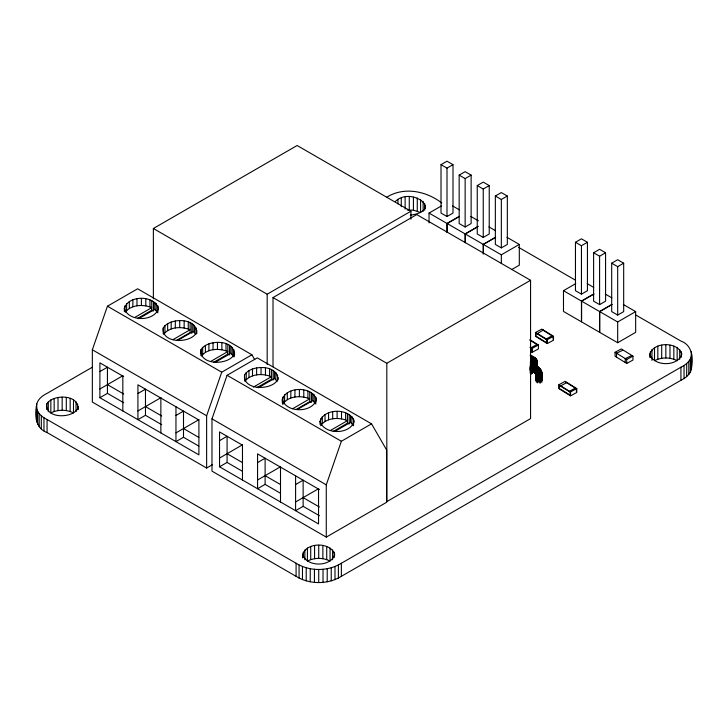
<?xml version="1.0" encoding="UTF-8"?>
<svg xmlns="http://www.w3.org/2000/svg" width="728" height="728" viewBox="0 0 728 728"><rect width="100%" height="100%" fill="white"/><g stroke="black" fill="none" stroke-linecap="round" stroke-linejoin="round"><path stroke-width="1.09" d="M534.789 365.556A3.312 1.911 -60 0 0 534.561 365.037L533.06 364.564L532.25 357.584L530.457 358.349L532.459 364.819L531.285 365.856L530.43 364.828L532.223 363.236L534.015 362.753L536.208 363.463C534.78 372.527 536.372 361.898 537.155 360.415L535.362 357.858L530.612 355.118M536.463 366.894C537.3 366.621 537.137 356.392 530.284 362.034L531.85 365.256L530.275 368.168M533.497 371.781C530.166 375.293 536.481 368.55 530.43 372.008L531.285 370.534L532.532 370.261M539.102 376.303L538.984 372.299C542.551 367.822 537.419 368.823 535.699 371.79C534.061 376.048 540.622 377.586 542.26 374.119C543.225 369.424 534.188 372.226 536.008 375.357C543.47 380.58 544.908 368.15 535.908 372.845A3.203 0.673 -38.8 0 1 535.062 372.891C531.831 371.189 535.844 364.774 538.584 367.522L539.193 369.779L537.956 372.008L534.88 372.49L530.512 370.097M542.187 380.699L542.142 373.364C536.145 379.679 535.999 370.443 530.166 369.769M541.869 382.227L541.641 371.644L541.951 372.59L540.968 373.582L536.609 374.674L535.863 374.401L536.445 372.882L533.915 370.206L536.327 375.784L537.956 374.611L537.719 373.91L536.199 371.271L534.161 369.46M539.102 382.073L538.747 374.438L537.291 371.407L537.437 370.206L535.016 368.04M635.653 314.933L680.926 341.068C691.827 344.881 693.456 357.211 691.6 367.212C691.427 373.4 686.095 377.805 680.926 380.28L341.359 576.33C327.946 584.63 309.5 584.63 296.087 576.33L47.074 432.559C36.172 428.756 34.544 416.416 36.4 406.415C36.573 400.227 41.905 395.832 47.074 393.348L92.347 367.212M36.4 419.492L36.719 417.007M532.459 370.215C532.869 372.418 528.419 376.403 532.596 372.718M691.6 354.145C691.427 360.333 686.095 364.728 680.926 367.212L341.359 563.254C327.946 571.553 309.5 571.553 296.087 563.254L47.074 419.492C41.905 417.007 36.573 412.612 36.4 406.415M537.027 365.037L537.155 360.415L530.348 356.483M535.899 380.316C534.516 372.527 540.258 372.163 529.893 368.65M535.699 371.79C534.552 373.755 536.299 373.692 534.079 372.026L535.089 372.618L538.984 372.299L540.194 371.235L540.458 369.797L537.346 367.185L535.599 368.423L534.361 370.497L535.062 372.891L535.59 373.155L538.22 370.971L537.737 366.866L538.584 367.522L537.273 366.73M536.327 382.3L536.29 373.646L534.607 372.408C539.858 359.787 540.922 376.067 533.87 371.535L536.245 374.984L537.41 373.209L541.332 370.943L535.781 373.491C536.263 375.12 542.378 373.045 541.332 370.943L541.869 375.675L542.051 373.036L541.259 372.572L536.727 373.036L535.881 374.62M529.957 369.278L535.426 372.436L537.482 371.426L538.247 369.014L530.639 364.619M537.155 360.415L536.791 365.483L536.927 361.725L536.336 360.424L533.824 359.15M541.35 371.034L539.994 368.887L541.523 372.054L540.495 369.56L536.09 372.317C534.334 377.077 540.995 368.113 538.274 376.376M531.067 363.454L533.133 362.253L534.925 362.417L535.963 363.891L534.716 365.511L536.463 358.886L530.12 355.219M537.746 372.135L537.437 370.206M530.976 359.423C533.879 357.157 538.001 359.769 537.128 363.381L535.162 365.893L535.389 364.719C534.698 362.307 531.658 363.645 530.73 365.183L534.761 362.981L535.189 361.27L535.362 357.858L532.25 357.584M534.716 365.511L533.624 364.501L533.924 357.412M46.701 404.031C44.918 418.655 71.781 418.827 77.623 408.808C79.407 394.185 52.553 394.012 46.701 404.031L46.701 409.473M124.324 308.399C128.319 294.886 154.472 294.886 158.467 308.399C154.472 321.903 128.319 321.903 124.324 308.399L124.324 311.384M163.236 327.973C161.334 343.571 189.981 343.752 196.223 333.078C198.125 317.481 169.469 317.299 163.236 327.973L163.236 333.952M200.964 349.759C199.062 365.356 227.718 365.538 233.952 354.864C235.854 339.257 207.198 339.075 200.964 349.759L200.964 355.737M244.544 374.92C242.642 390.517 271.289 390.699 277.532 380.016C279.434 364.419 250.778 364.237 244.544 374.92L244.544 380.89M282.291 399.599C286.295 386.095 312.439 386.095 316.443 399.599C312.439 413.104 286.295 413.104 282.291 399.599L282.291 402.584M320.029 421.385C324.024 407.88 350.168 407.88 354.172 421.385C350.168 434.889 324.024 434.889 320.029 421.385L320.029 424.369M302.721 554.545C306.47 541.878 330.976 541.878 334.734 554.545C330.976 567.203 306.47 567.203 302.721 554.545L302.721 557.812M395.413 201.392C410.81 186.186 444.517 210.328 410.31 215.179M649.831 354.145C653.58 341.478 678.096 341.478 681.845 354.145C678.096 366.803 653.58 366.803 649.831 354.145L649.831 357.412M534.361 370.497L534.361 372.208L535.908 372.845L535.781 373.491L534.825 370.871M537.719 373.91L536.008 375.357L535.99 374.192L538.256 372.882L541.359 373.528L542.296 374.774M534.798 366.166L534.789 364.51L533.114 363.991M530.821 362.981L533.096 361.67L535.071 361.843L536.208 363.463L535.69 366.457L535.69 364.309L534.352 364.109L534.188 364.701L535.389 364.719L535.499 365.602L535.69 364.309L534.761 362.981L534.115 364.655M537.983 370.934L538.147 372.891L539.266 373.364L539.757 375.038L539.93 383.092M539.93 376.349L539.858 372.454L541.122 370.952M541.878 372.345L540.695 373.255L540.695 382.901M537.055 372.536L535.935 374.711M532.96 372.035L530.284 373.582L531.85 370.479M212.476 464.673L206.634 468.04L92.347 402.065L92.347 349.786L107.435 306.215L137.619 288.789L251.906 354.773L254.7 359.614M206.634 468.04L206.634 415.761L221.722 372.199L251.906 354.773M211.984 418.855L227.081 375.293L257.266 357.867L371.544 423.842L386.641 449.986L386.641 502.265L326.271 537.118L211.984 471.134L211.984 418.855L326.271 484.839L326.271 537.118M326.271 484.839L341.359 441.268L371.544 423.842M539.757 375.038L541.359 376.058L541.832 374.956C541.641 368.596 535.053 366.02 530.248 363.627M534.789 364.51L535.162 365.893M534.115 368.477L534.479 367.704A3.312 1.911 -60 0 1 534.188 368.514M541.386 371.553L539.912 372.754L536.8 373.291L536.008 374.438L536.008 380.78M530.093 365.192L538.001 369.76L536.591 371.753L529.984 367.94M537.501 382.946L537.501 373.318C543.898 367.212 535.562 366.894 535.016 372.827M540.067 369.269L537.737 371.69L536.008 372.181M534.425 372.354L535.089 372.618A3.194 1.593 -53.9 0 0 537.346 371.316L538.738 367.977L530.83 363.381M535.344 373.218L536.09 372.317M540.567 369.615L535.59 373.155M542.051 373.036L541.359 373.528L541.359 381.518M538.984 372.299L537.865 370.661L530.448 366.357L531.686 364.819M125.471 312.021C131.486 304.441 143.398 304.186 151.761 307.635L134.662 317.508M163.809 334.152C169.815 326.581 181.727 326.317 190.09 329.766L172.991 339.639M201.538 355.937C207.544 348.357 219.456 348.102 227.828 351.551L210.729 361.425M245.109 381.099C251.124 373.519 263.036 373.255 271.398 376.713L253.353 387.132M282.874 404.022C288.579 395.668 301.119 395.277 309.737 398.844L292.638 408.717M320.602 425.798C326.308 417.444 338.848 417.062 347.465 420.629L330.366 430.503M538.747 374.438L536.836 376.149L535.954 373.173L533.815 370.916L534.607 372.408A3.203 1.31 -48.4 0 0 535.708 372.636L535.908 372.845M534.352 368.614L533.142 369.824A3.312 1.911 -60 0 0 533.706 369.223M541.596 372.163L539.93 373.091M533.142 363.418L531.495 364.373M533.06 369.779L533.624 369.187M530.43 370.042L530.448 370.861L532.395 370.67L531.495 371.462L530.075 371.335L531.021 371.043M530.221 367.185L539.084 372.763L540.813 370.361L541.168 371.225M538.274 382.027L538.274 376.576L539.066 375.966L539.93 376.549M530.011 367.276L530.876 366.603M537.865 370.661L537.346 371.316M530.557 362.508C532.496 360.032 537.018 360.751 536.591 364.373M534.352 364.109L531.931 365.301L532.532 364.865M533.133 371.171L530.102 372.463M533.096 371.48L530.821 372.791M533.042 371.771L530.921 373.337L530.921 369.988M531.422 373.337L532.86 372.281M531.203 373.628L532.741 372.509M530.075 366.139L531.021 365.52M541.869 373.892L541.332 373.064L539.084 372.763M537.482 371.426L539.503 369.233L538.738 367.977M386.641 197.306C403.758 186.377 426.408 191.036 441.76 202.985M530.73 371.535L531.686 370.98M153.371 298.799L153.371 228.501L297.124 145.509L410.929 211.211L410.929 219.155M137.51 318.445L151.761 310.219L153.472 310.974L153.472 301.428M138.629 318.709L154.782 309.382L154.782 302.411M441.013 164.655L447.001 161.197L452.998 164.655L452.998 213.067L447.001 216.525L441.013 213.067L441.013 164.655L447.001 168.113L452.998 164.655M99.891 371.562L107.435 367.212L107.435 393.348L123.687 402.73M459.159 175.13L465.147 171.672L471.134 175.13L471.134 223.542L465.147 226.999L459.159 223.542L459.159 175.13L465.147 178.588L471.134 175.13M176.795 340.24L190.09 332.56L190.09 322.795M177.914 340.285L193.111 331.513L193.111 324.542M99.891 388.989L122.914 375.703M153.371 228.501L267.176 294.212L410.929 211.211M273.018 366.739L273.018 297.579L416.762 214.587L530.566 280.289L530.566 418.609L386.814 501.61L386.814 363.281L530.566 280.289M123.687 376.594L99.891 362.853L99.891 397.706L107.435 393.348M429.038 222.895L429.038 213.067L441.332 205.969M477.25 185.576L483.246 182.118L489.234 185.576L489.234 233.988L483.246 237.446L477.25 233.988L477.25 185.576L483.246 189.034L489.234 185.576M137.929 393.52L145.473 389.171L145.473 415.306L161.716 424.688M429.038 213.067L447.001 223.441L459.295 216.343M447.174 232.278L447.174 223.542L459.477 216.444M495.349 196.023L501.337 192.565L507.325 196.023L507.325 244.435L501.337 247.893L495.349 244.435L495.349 196.023L501.337 199.481L507.325 196.023M213.577 362.362L227.828 354.136L229.529 354.891L229.529 345.336M215.643 362.071L230.84 353.298L230.84 346.328M137.929 410.947L160.952 397.661M145.473 415.306L137.929 419.665L137.929 384.812L198.899 420.011L198.899 454.864L99.891 397.706M447.174 223.542L465.147 233.916L478.387 226.272M465.274 242.724L465.274 233.988L477.568 226.89M175.958 415.479L183.502 411.12L183.502 437.264L198.799 446.091M465.274 233.988L483.246 244.362L495.54 237.264M483.365 253.171L483.365 244.435L495.659 237.337M175.958 432.905L198.981 419.61M257.148 387.514L271.398 379.288L271.398 369.742M258.267 387.778L274.42 378.451L274.42 371.48M183.502 437.264L175.958 441.623L175.958 406.77M483.365 244.435L501.337 254.809L519.31 244.435L519.31 265.183L511.739 269.551M219.537 440.64L227.081 436.281L227.081 462.426L242.369 471.253M575.457 242.278L581.445 238.82L587.441 242.278L587.441 290.69L581.445 294.148L575.457 290.69L575.457 242.278L581.445 245.736L587.441 242.278M296.433 409.309L309.737 401.629L311.438 402.393M297.552 409.364L312.758 400.582L312.758 393.611M219.537 458.067L242.561 444.772M242.47 480.025L242.47 445.172L219.537 431.922L219.537 466.785L227.081 462.426M593.602 252.752L599.59 249.294L605.578 252.752L605.578 301.164L599.59 304.623L593.602 301.164L593.602 252.752L599.59 256.211L605.578 252.752M257.566 462.599L265.11 458.24L265.11 484.384L280.407 493.211M563.481 290.69L581.445 301.064L581.445 321.812L563.481 311.438L563.481 290.69L575.775 283.592M611.693 263.199L617.681 259.741L623.678 263.199L623.678 311.611L617.681 315.069L611.693 311.611L611.693 263.199L617.681 266.657L623.678 263.199M333.215 431.431L347.465 423.205L349.176 423.96M335.28 431.149L350.486 422.367L350.486 415.397M257.566 480.025L280.589 466.73M581.445 301.064L593.739 293.966M581.617 301.164L599.59 311.539L599.59 332.286L581.617 321.913L581.617 301.164L593.912 294.066M265.11 484.384L257.566 488.734L257.566 453.881L319.392 489.58M295.595 484.557L303.139 480.198L303.139 506.342L319.392 515.715M599.59 311.539L611.884 304.441M623.359 304.513L635.653 311.611L635.653 332.359L617.681 342.733L599.717 332.359L599.717 311.611L612.011 304.513M531.931 365.301L533.142 364.601L532.459 364.819M295.595 501.983L318.618 488.688M533.706 364.546L530.448 366.357M533.824 364.956L536.727 363.281L536.427 365.902C538.174 361.825 534.852 358.385 531.103 357.248M599.717 311.611L617.681 321.985L635.653 311.611M303.139 506.342L295.595 510.692L295.595 475.839M537.41 373.209L535.453 373.455L540.977 370.27L539.994 368.887M535.617 332.441L541.86 329.083L553.508 336.291L553.508 340.213L547.265 343.571L535.617 336.363L535.617 332.441L547.265 339.648L547.265 343.571M543.315 329.984L537.073 333.779M530.712 347.902L536.955 344.535M547.265 339.648L553.508 336.291M530.712 347.465L532.168 348.366L538.411 344.999L538.411 348.921L532.168 352.288L530.712 351.387L531.804 351.624L531.804 348.576L529.984 347.447M615.051 352.297L621.293 348.93L632.941 356.138L632.941 360.06L626.708 363.427L615.051 356.219L615.051 352.297L626.708 359.505L626.708 363.427M558.895 384.721L565.137 381.354L576.785 388.561L576.785 392.483L570.543 395.85L558.895 388.643L558.895 384.721L570.543 391.928L570.543 395.85M626.708 359.505L632.941 356.138M570.543 391.928L576.785 388.561M533.779 363.927L535.963 363.891L535.963 366.275L536.427 363.035L535.772 362.489M73.483 399.881L73.483 412.958C66.521 409.373 57.803 409.373 50.842 412.958L50.842 399.881M677.158 347.602L677.158 360.679C670.197 357.093 661.479 357.093 654.518 360.679L654.518 347.602M330.048 548.011L330.048 561.079C323.086 557.493 314.369 557.493 307.407 561.079L307.407 548.011M530.721 358.877C533.67 356.602 537.828 359.013 537.337 362.699M534.17 359.168L530.921 359.923L530.921 364.391M531.203 359.96L532.741 359.314M531.422 360.515L534.197 359.769L536.236 360.942M531.495 371.462L532.323 371.107M530.557 373.2L531.804 372.672M537.737 371.69L538.538 371.371L538.893 369.487L538.283 367.686M537.956 372.008L538.802 371.826L539.484 370.106L539.202 368.35M407.207 210.001L413.422 210.155L420.593 212.549L420.593 199.481M530.011 370.461L530.876 370.425M534.88 372.49L535.426 372.436M452.68 205.969L459.295 209.791M470.825 216.444L478.387 220.812M488.916 226.89L495.54 230.712M507.016 237.337L519.31 244.435M587.123 283.592L593.739 287.414M605.268 294.066L611.884 297.889M518.527 247.311L575.611 280.271M530.885 357.448L535.954 360.369M530.466 358.149L532.423 359.286M532.359 363.891L538.074 367.194M273.018 297.579L386.814 363.281M107.435 306.215L221.722 372.199M227.081 375.293L341.359 441.268M92.347 349.786L206.634 415.761M107.435 384.639L123.687 394.021M145.473 406.597L161.716 415.979M183.502 428.546L198.799 437.382M227.081 453.708L242.369 462.544M265.11 475.666L280.407 484.493M303.139 497.624L319.392 507.007M219.537 466.785L318.536 523.942L318.536 489.089M542.224 329.739L552.243 335.945M529.966 339.776L538.411 344.999M529.966 340.213L538.047 345.209M565.501 382.018L575.53 388.224M536.736 366.785L540.795 371.48M536.154 367.039L539.821 370.934L541.359 376.058M538.247 369.014L539.985 370.843L540.695 373.255M535.562 367.467L539.175 371.307L540.695 376.358L538.947 375.211L537.501 376.412L536.445 372.882M538.001 369.76L539.858 372.454M535.672 369.551L534.534 368.714L534.661 369.788M536.591 371.753L537.464 372.973M350.486 422.367L353.59 425.798M312.758 400.582L315.861 404.022M274.42 378.451L276.959 381.099M230.84 353.298L233.952 356.729M193.111 331.513L195.65 334.152M154.782 309.382L157.885 312.812M538.283 367.231L539.111 367.949M540.95 370.288L539.703 368.896M538.875 367.704L539.63 368.45M535.08 369.078L537.291 371.407M539.448 368.259L540.112 369.005M536.245 370.106L536.791 370.734M538.474 371.717L539.266 373.364M536.609 372.791L536.836 381.581M530.275 369.569L530.512 370.079M540.959 371.553L541.359 373.528M538.347 368.304L538.22 370.971A3.194 1.001 -43.4 0 1 535.353 372.854M538.129 372.363L538.256 372.882M537.956 374.611L538.274 376.576M535.453 373.455L535.271 371.307M691.282 364.728L691.6 367.212M537.027 361.288L536.927 365.265L537.109 360.851M536.927 361.725L537.128 363.381M536.791 362.162L536.618 365.693L536.536 361.652M542.16 373.719L542.187 374.319M691.282 351.66L691.282 369.688M690.344 359.041L690.344 372.117M688.797 361.361L688.797 374.438M686.686 363.527L686.686 376.604M684.038 365.492L684.038 378.56M681.299 351.751L681.299 357.193M680.926 367.212L680.926 380.28M679.697 349.522L679.697 359.323M673.837 346.137L673.837 359.204M669.978 345.218L669.978 358.285M665.838 344.899L665.838 357.967M661.697 345.218L661.697 358.285M657.83 346.137L657.83 359.204M651.979 349.522L651.979 360.415M650.377 351.751L650.377 357.193M631.485 355.674L625.252 358.604L625.252 362.526M622.749 350.268L616.507 353.198L616.507 357.12M617.681 266.657L617.681 315.069M617.681 321.985L617.681 342.733M599.59 256.211L599.59 304.623M581.445 245.736L581.445 294.148M576.421 388.77L576.421 391.828M575.329 388.097L569.087 391.464M566.593 382.691L560.351 386.058M553.144 336.5L553.144 339.548M552.052 335.826L545.809 339.184M532.168 348.366L532.168 352.288M501.337 199.481L501.337 247.893M501.337 254.809L501.337 263.545M483.246 189.034L483.246 237.446M483.246 244.362L483.246 254.19M465.147 178.588L465.147 226.999M465.147 233.916L465.147 242.651M447.001 168.113L447.001 216.525M447.001 223.441L447.001 232.177M425.279 206.015L425.279 208.199M424.733 203.622L424.733 210.155M423.141 201.392L423.141 211.202M417.281 198.016L417.281 211.084M413.422 197.088L413.422 210.155M409.273 196.778L409.273 209.846M405.132 197.088L405.132 209.073M401.274 198.016L401.274 206.725M397.952 199.481L397.952 203.84M353.59 418.827L353.59 424.806M351.888 416.452L351.888 423.423M349.176 414.414L349.176 422.904M347.465 413.659L347.465 423.205M345.636 412.849L345.636 419.819M341.514 411.857L341.514 418.827M341.359 563.254L341.359 576.33M338.384 565.055L338.384 578.123M337.1 411.529L337.1 418.5M334.989 566.575L334.989 579.652M334.188 552.152L334.188 557.593M332.678 411.857L332.678 418.827M332.587 549.922L332.587 559.723M331.24 567.804L331.24 580.871M328.565 412.849L328.565 419.819M327.218 568.695L327.218 581.763M326.726 546.537L326.726 559.614M325.025 414.414L325.025 421.385M323.023 569.232L323.023 582.309M322.868 545.618L322.868 558.685M322.313 416.452L322.313 423.423M320.602 418.827L320.602 423.814M318.728 545.299L318.728 558.376M318.728 569.414L318.728 582.491M315.861 397.051L315.861 403.021M314.578 545.618L314.578 558.685M314.432 569.232L314.432 582.309M314.159 394.667L314.159 401.638M311.438 392.629L311.438 401.301M310.719 546.537L310.719 559.614M310.228 568.695L310.228 581.763M309.737 391.873L309.737 401.629M307.908 391.063L307.908 398.034M306.215 567.804L306.215 580.871M304.859 549.922L304.859 559.723M303.785 390.081L303.785 397.051M303.267 552.152L303.267 557.593M302.466 566.575L302.466 579.652M299.372 389.744L299.372 396.714M299.062 565.055L299.062 578.123M296.087 563.254L296.087 576.33M294.949 390.081L294.949 397.051M290.836 391.063L290.836 398.034M287.296 392.629L287.296 399.599M284.584 394.667L284.584 401.638M282.874 397.051L282.874 404.14M280.507 467.13L280.507 501.983M278.114 377.468L278.114 379.461M277.532 374.92L277.532 380.89M275.821 372.536L275.821 379.506M273.109 370.497L273.109 380.052M269.569 368.932L269.569 375.903M267.176 294.212L267.176 364.501M265.456 367.949L265.456 374.92M261.034 367.613L261.034 374.583M256.62 367.949L256.62 374.92M252.498 368.932L252.498 375.903M248.967 370.497L248.967 377.468M246.246 372.536L246.246 379.506M234.534 352.306L234.534 355.3M233.952 349.759L233.952 356.856M232.241 347.383L232.241 354.354M227.828 344.581L227.828 354.136M225.999 343.771L225.999 350.741M221.876 342.788L221.876 349.759M217.463 342.451L217.463 349.422M213.04 342.788L213.04 349.759M208.918 343.771L208.918 350.741M205.387 345.336L205.387 352.306M202.675 347.383L202.675 354.354M196.806 330.53L196.806 333.515M196.223 327.973L196.223 333.952M194.513 325.598L194.513 332.569M191.801 323.56L191.801 333.315M188.27 321.985L188.27 328.956M184.148 321.002L184.148 327.973M179.725 320.666L179.725 327.636M175.312 321.002L175.312 327.973M171.189 321.985L171.189 328.956M167.658 323.56L167.658 330.53M164.938 325.598L164.938 332.569M160.861 398.052L160.861 432.905M157.885 305.842L157.885 311.821M156.183 303.467L156.183 310.437M151.761 300.664L151.761 310.219M149.932 299.854L149.932 306.825M145.818 298.871L145.818 305.842M141.396 298.535L141.396 305.505M136.973 298.871L136.973 305.842M132.86 299.854L132.86 306.825M129.32 301.428L129.32 308.399M126.608 303.467L126.608 310.437M124.907 305.842L124.907 311.821M122.832 376.094L122.832 410.947M78.169 406.415L78.169 409.691M77.623 404.031L77.623 409.473M76.031 401.801L76.031 411.602M70.17 398.416L70.17 411.484M66.303 397.497L66.303 410.565M62.162 397.179L62.162 410.246M58.022 397.497L58.022 410.565M54.163 398.416L54.163 411.484M48.303 401.801L48.303 411.602M47.074 419.492L47.074 432.559M43.962 417.772L43.962 430.839M41.314 415.806L41.314 428.883M39.203 413.641L39.203 426.717M37.656 411.32L37.656 424.397M36.719 403.94L36.719 421.967M535.753 374.083A3.203 0.673 -21.2 0 1 536.208 373.373M537.391 362.353L537.109 364.801L537.391 362.353M530.803 370.379L530.448 370.861L531.367 370.579L530.803 370.379M546.901 339.858L535.981 333.106L535.981 336.154L546.901 342.915L546.901 339.858M570.179 392.137L559.259 385.376L559.259 388.434L570.179 395.186L570.179 392.137"/></g></svg>
